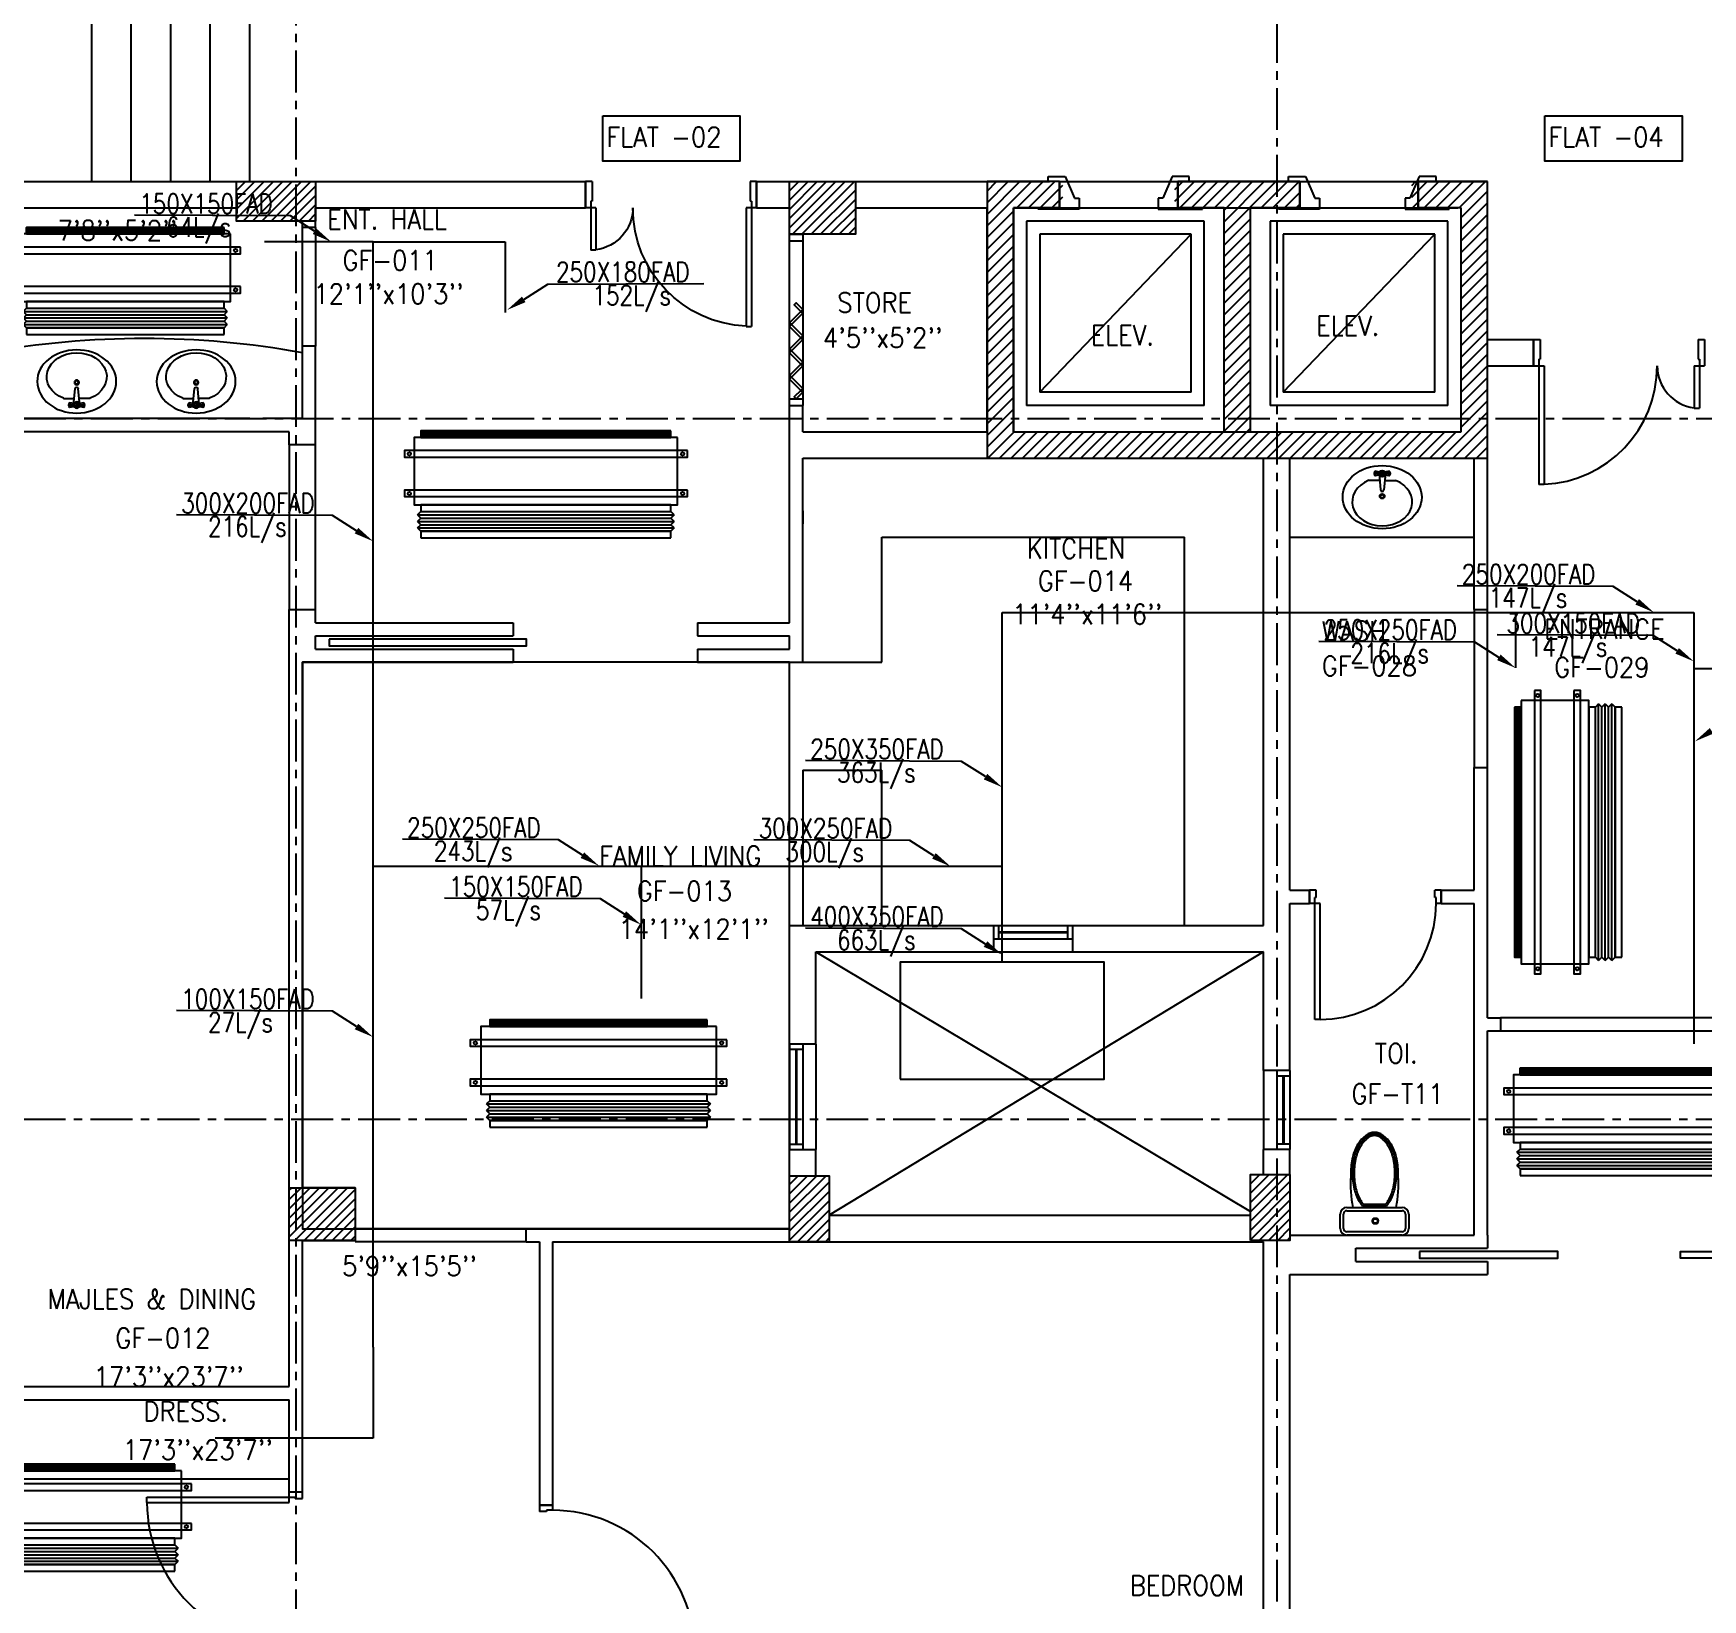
# Model space of a CAD drawing. Header units: millimetres. Extents: x -1288794 to 2153086, y -2701644 to -1428868.
# Drawn here: x 1257015 to 1269693, y -1504337 to -1492444 of the extents above; entities that cross this region are included whole.
import ezdxf

# ---------------------------------------------------------------- set-up
doc = ezdxf.new("R2010")
doc.units = ezdxf.units.MM
doc.header["$LTSCALE"] = 100
doc.linetypes.add('CENTER', pattern=[50.8, 31.75, -6.35, 6.35, -6.35])
doc.linetypes.add('DASHED2', pattern=[9.525, 6.35, -3.175])
for name, color, linetype in [('A-ANNO-TEXT', 8, 'Continuous'), ('A-DOOR', 4, 'Continuous'), ('A-FLOR-OVHD', 4, 'DASHED2'), ('A-FLOR-PFIX', 8, 'Continuous'), ('A-FLOR-SPCL', 8, 'Continuous'), ('A-GLAZ', 5, 'Continuous'), ('A-GRID', 253, 'CENTER'), ('A-WALL-FULL', 8, 'Continuous'), ('AC-FAD', 6, 'Continuous'), ('AC-FAD TEXT', 6, 'Continuous'), ('FCU-AC', 160, 'Continuous'), ('S-COL- HACT.', 9, 'Continuous'), ('S-COL.', 8, 'Continuous')]:
    doc.layers.add(name, color=color, linetype=linetype)
doc.styles.add('ROMANS', font='romans.shx', dxfattribs={"width": 0.8})
doc.styles.add('SIMPLEX', font='simplex.shx', dxfattribs={"width": 0.8})
pattern_1 = [(45, (2375513.17, -1109556.65), (-44.1941738, 44.1941738), [])]
pattern_2 = [(45, (1496053.173, -1509993.415), (-35.355339, 35.355339), [])]

# ---------------------------------------------------------------- blocks, each defined once
blk = doc.blocks.new('D-100-R1')
for p, q in [((-80, 980), (-80, 100)), ((-80, 980), (-40, 980)), ((-40, 980), (-40, 55)), ((-1000, 100), (-1000, 0)), ((-1000, 100), (-960, 100)), ((-960, 100), (-960, 55)), ((-960, 55), (-950, 55)), ((-950, 55), (-950, 0)), ((-80, 100), (0, 100)), ((-50, 55), (-50, 0)), ((-50, 55), (-40, 55)), ((-50, 0), (0, 0)), ((0, 100), (0, 0)), ((-1000, 0), (-950, 0))]:
    blk.add_line(p, q)
at = {"linetype": 'Continuous'}
blk.add_arc((-80, 100), 880, 90, 180, dxfattribs=at)
blk = doc.blocks.new('WC-1')
for p, q in [((-210, 0), (210, 0)), ((-260, -160), (-260, -50)), ((-235, -160), (-235, -50)), ((-210, -25), (210, -25)), ((235, -50), (235, -160)), ((260, -50), (260, -160)), ((210, -185), (-210, -185)), ((210, -210), (-210, -210)), ((91, -223), (-91, -223)), ((86, -235), (-86, -235))]:
    blk.add_line(p, q)
for radius in [22.1, 17.1]:
    blk.add_circle((-6, -107), radius)
for centre, radius, start, end in [((-210, -50), 50, 90, 180), ((-210, -50), 25, 90, 180), ((210, -50), 50, 360, 90), ((210, -50), 25, 360, 90), ((-210, -160), 50, 180, 270), ((-210, -160), 25, 180, 270), ((722, -383), 904, 168.9529, 184.0632), ((69, -365), 214, 138.4152, 149.8586), ((69, -365), 201, 139.9943, 149.8586), ((-69, -365), 201, 30.1414, 40.0057), ((-69, -365), 214, 30.1414, 41.5848), ((210, -160), 25, 270, 360), ((210, -160), 50, 270, 360), ((352, -470), 520, 166.4766, 180), ((352, -470), 507, 166.4766, 180), ((178, -428), 341, 149.8586, 166.4766), ((178, -428), 328, 149.8586, 166.4766), ((-178, -428), 328, 13.5234, 30.1414), ((-178, -428), 341, 13.5234, 30.1414), ((-352, -470), 507, 360, 13.5234), ((-352, -470), 520, 360, 13.5234), ((352, -470), 532, 177.5541, 180), ((352, -470), 532, 180, 193.5234), ((352, -470), 520, 180, 193.5234), ((352, -470), 507, 180, 193.5234), ((-352, -470), 507, 346.4766, 360), ((-352, -470), 520, 346.4766, 360), ((-352, -470), 532, 346.4766, 360), ((-352, -470), 532, 360, 2.4459), ((178, -512), 353, 193.5234, 210.1414), ((178, -512), 341, 193.5234, 210.1414), ((178, -512), 328, 193.5234, 210.1414), ((-178, -512), 328, 329.8586, 346.4766), ((-178, -512), 341, 329.8586, 346.4766), ((-178, -512), 353, 329.8586, 346.4766), ((69, -575), 226, 210.1414, 234.4972), ((69, -575), 214, 210.1414, 234.4972), ((69, -575), 201, 210.1414, 234.4972), ((0, -672), 108, 234.4972, 270), ((0, -672), 95.9, 234.4972, 270), ((0, -672), 83.4, 234.4972, 270), ((0, -672), 83.4, 270, 305.5028), ((0, -672), 95.9, 270, 305.5028), ((0, -672), 108, 270, 305.5028), ((-69, -575), 201, 305.5028, 329.8586), ((-69, -575), 214, 305.5028, 329.8586), ((-69, -575), 226, 305.5028, 329.8586)]:
    blk.add_arc(centre, radius, start, end)
at = {"linetype": 'Continuous', "ltscale": 50}
blk.add_arc((-722, -383), 904, 355.9368, 11.0471, dxfattribs=at)
blk = doc.blocks.new('D-130-R')
for p, q in [((1220, 200), (1220, 1100)), ((1220, 1100), (1260, 1100)), ((1260, 200), (1260, 1100)), ((80, 520), (40, 520)), ((40, 200), (40, 520)), ((80, 200), (80, 520)), ((0, 0), (0, 200)), ((80, 200), (0, 200)), ((40, 150), (40, 200)), ((50, 150), (40, 150)), ((50, 0), (50, 150)), ((1300, 200), (1220, 200)), ((1260, 150), (1250, 150)), ((1250, 0), (1250, 150)), ((1260, 150), (1260, 200)), ((1300, 0), (1300, 200)), ((50, 0), (0, 0)), ((1300, 0), (1250, 0))]:
    blk.add_line(p, q)
for centre, radius, start, end in [((1260, 200), 900, 92.5473, 180), ((40, 200), 320, 0, 82.8192)]:
    blk.add_arc(centre, radius, start, end)
blk = doc.blocks.new('D-120-R1')
for p, q in [((-80, 1180), (-40, 1180)), ((-80, 1180), (-80, 100)), ((-40, 1180), (-40, 55)), ((-1200, 100), (-1160, 100)), ((-1200, 100), (-1200, 0)), ((-1160, 100), (-1160, 55)), ((-1160, 55), (-1150, 55)), ((-1150, 55), (-1150, 0)), ((-80, 100), (0, 100)), ((-50, 55), (-40, 55)), ((-50, 55), (-50, 0)), ((-50, 0), (0, 0)), ((0, 100), (0, 0)), ((-1200, 0), (-1150, 0))]:
    blk.add_line(p, q)
at = {"linetype": 'Continuous'}
blk.add_arc((-80, 100), 1080, 90, 180, dxfattribs=at)
blk = doc.blocks.new('W-80')
for p, q in [((800, 100), (0, 100)), ((800, 0), (0, 0)), ((40, 0), (40, 100)), ((760, 100), (760, 0))]:
    blk.add_line(p, q)
at = {"linetype": 'Continuous'}
for p, q in [((760, 53), (40, 53)), ((760, 47), (40, 47))]:
    blk.add_line(p, q, dxfattribs=at)
blk = doc.blocks.new('W-60')
for p, q in [((600, 100), (0, 100)), ((600, 0), (0, 0)), ((40, 0), (40, 100)), ((560, 100), (560, 0))]:
    blk.add_line(p, q)
at = {"linetype": 'Continuous'}
for p, q in [((560, 53), (40, 53)), ((560, 47), (40, 47))]:
    blk.add_line(p, q, dxfattribs=at)
blk = doc.blocks.new('LAV-2')
for p, q in [((-21, 393), (-55, 399)), ((-24, 385), (-49, 381)), ((-24, 377), (-49, 381)), ((-25, 381), (-13, 258)), ((-19, 381), (17, 381)), ((-1, 363), (-1, 399)), ((23, 381), (11, 257)), ((53, 399), (20, 393)), ((47, 381), (23, 385)), ((47, 381), (23, 376)), ((-102, 330), (-23, 330)), ((-21, 369), (-55, 363)), ((53, 363), (20, 369)), ((21, 329), (101, 329))]:
    blk.add_line(p, q)
for centre, radius in [((-1, 381), 24), ((-1, 381), 18), ((-1, 209), 18), ((-1, 209), 13.2)]:
    blk.add_circle(centre, radius)
blk.add_arc((-1, 257), 12, 179.8053, 359.8053)
for centre, major_axis, ratio in [((-1, 202), (-300, 1), 0.8), ((53, 381), (0.1, 18), 0.333333)]:
    blk.add_ellipse(centre, major_axis=major_axis, ratio=ratio)
at = {"extrusion": (0, 0, -1)}
blk.add_ellipse((-55, 381), major_axis=(0.1, 18), ratio=0.333333, dxfattribs=at)
blk.add_ellipse((-1, 166), major_axis=(-228, 1), ratio=0.8, start_param=5.174, end_param=10.533963)
for points, knots in [([(-55, 365), (-55, 366), (-55, 366), (-55, 366), (-55, 366), (-56, 367), (-56, 368), (-57, 370), (-57, 371), (-58, 374), (-58, 375), (-58, 379), (-58, 381), (-58, 386), (-58, 388), (-57, 392), (-57, 393), (-56, 394), (-56, 395), (-55, 396), (-55, 396), (-55, 396), (-55, 397), (-55, 397)], [3.378318, 3.378318, 3.378318, 3.378318, 3.519844, 3.519844, 3.66137, 3.66137, 3.925951, 3.925951, 4.190531, 4.190531, 4.455112, 4.455112, 4.86737, 4.86737, 5.279628, 5.279628, 5.565785, 5.565785, 5.785568, 5.785568, 5.957, 5.957, 6.04646, 6.04646, 6.04646, 6.04646]), ([(-55, 397), (-55, 397), (-54, 396), (-54, 396), (-54, 396), (-53, 395), (-53, 394), (-52, 392), (-52, 391), (-52, 388), (-51, 387), (-51, 383), (-51, 381), (-51, 376), (-52, 374), (-52, 370), (-53, 369), (-53, 368), (-54, 367), (-54, 366), (-54, 366), (-55, 366), (-55, 365), (-55, 365)], [0.236726, 0.236726, 0.236726, 0.236726, 0.378252, 0.378252, 0.519778, 0.519778, 0.784358, 0.784358, 1.048939, 1.048939, 1.313519, 1.313519, 1.725777, 1.725777, 2.138035, 2.138035, 2.424192, 2.424192, 2.643976, 2.643976, 2.815407, 2.815407, 2.904867, 2.904867, 2.904867, 2.904867]), ([(53, 396), (53, 396), (53, 396), (53, 396), (53, 395), (52, 394), (52, 394), (51, 392), (51, 390), (50, 388), (50, 386), (50, 383), (50, 380), (50, 376), (50, 373), (51, 370), (51, 369), (52, 367), (52, 367), (53, 366), (53, 365), (53, 365), (53, 365), (53, 365)], [0.236726, 0.236726, 0.236726, 0.236726, 0.378252, 0.378252, 0.519778, 0.519778, 0.784358, 0.784358, 1.048939, 1.048939, 1.313519, 1.313519, 1.725777, 1.725777, 2.138035, 2.138035, 2.424192, 2.424192, 2.643976, 2.643976, 2.815407, 2.815407, 2.904867, 2.904867, 2.904867, 2.904867]), ([(53, 365), (53, 365), (53, 365), (54, 366), (54, 366), (55, 367), (55, 368), (56, 370), (56, 371), (56, 373), (57, 375), (57, 379), (57, 381), (57, 386), (56, 388), (56, 391), (55, 392), (55, 394), (54, 395), (54, 396), (54, 396), (54, 396), (53, 396), (53, 396)], [3.378318, 3.378318, 3.378318, 3.378318, 3.519844, 3.519844, 3.66137, 3.66137, 3.925951, 3.925951, 4.190531, 4.190531, 4.455112, 4.455112, 4.86737, 4.86737, 5.279628, 5.279628, 5.565785, 5.565785, 5.785568, 5.785568, 5.957, 5.957, 6.04646, 6.04646, 6.04646, 6.04646])]:
    blk.add_open_spline(points, degree=3, knots=knots)
blk = doc.blocks.new('fcu 3.5 tr')
at = {"layer": 'FCU-AC'}
h = blk.add_hatch(dxfattribs=at)
h.set_pattern_fill('NET', color=3)
h.paths.add_polyline_path([(100970, -1580238), (99070, -1580238), (99070, -1580288), (100970, -1580288)])
at = {"layer": 'FCU-AC', "color": 1}
for p, q in [((100970, -1579475), (99070, -1579475)), ((99070, -1579475), (99070, -1579525)), ((100970, -1579525), (100970, -1579475)), ((99070, -1579525), (100970, -1579525)), ((100970, -1579675), (99070, -1579675)), ((99070, -1579675), (99070, -1579725)), ((99070, -1579725), (100970, -1579725)), ((100970, -1579725), (100970, -1579675))]:
    blk.add_line(p, q, dxfattribs=at)
at = {"layer": 'FCU-AC'}
for p, q in [((99045, -1579550), (99070, -1579525)), ((100995, -1579550), (99045, -1579550)), ((99045, -1579550), (99070, -1579575)), ((99045, -1579600), (99070, -1579575)), ((100995, -1579600), (99045, -1579600)), ((99045, -1579600), (99070, -1579625)), ((100970, -1579525), (99070, -1579525)), ((100970, -1579575), (99070, -1579575)), ((100970, -1579575), (99070, -1579575)), ((100995, -1579550), (100970, -1579525)), ((100995, -1579550), (100970, -1579575)), ((100995, -1579600), (100970, -1579575)), ((100995, -1579600), (100970, -1579625)), ((99045, -1579650), (99070, -1579625)), ((100995, -1579650), (99045, -1579650)), ((99045, -1579650), (99070, -1579675)), ((100970, -1579625), (99070, -1579625)), ((100970, -1579625), (99070, -1579625)), ((100995, -1579650), (100970, -1579625)), ((100995, -1579650), (100970, -1579675))]:
    blk.add_line(p, q, dxfattribs=at)
blk.add_lwpolyline([(99020, -1580238), (101020, -1580238), (101020, -1579725), (99020, -1579725)], close=True, dxfattribs=at)
at = {"layer": 'FCU-AC', "color": 6}
for points in [[(98945, -1579838), (101095, -1579838), (101095, -1579788), (98945, -1579788)], [(98945, -1580138), (101095, -1580138), (101095, -1580088), (98945, -1580088)]]:
    blk.add_lwpolyline(points, close=True, dxfattribs=at)
at = {"layer": 'FCU-AC', "color": 3}
blk.add_lwpolyline([(99070, -1580288), (100970, -1580288), (100970, -1580238), (99070, -1580238)], close=True, dxfattribs=at)
at = {"layer": 'FCU-AC', "color": 6}
for centre in [(98982, -1579813), (101057, -1579813), (98982, -1580113), (101057, -1580113)]:
    blk.add_circle(centre, 12.5, dxfattribs=at)
blk = doc.blocks.new('fcu 2 tr')
h = blk.add_hatch()
h.set_pattern_fill('NET', color=3)
h.paths.add_polyline_path([(80954, -1588493), (79654, -1588493), (79654, -1588543), (80954, -1588543)])
at = {"layer": 'FCU-AC'}
for p, q in [((79654, -1587780), (79629, -1587805)), ((80979, -1587805), (79629, -1587805)), ((79654, -1587830), (79629, -1587805)), ((79654, -1587830), (79629, -1587855)), ((80954, -1587780), (79654, -1587780)), ((80954, -1587830), (79654, -1587830)), ((80954, -1587830), (79654, -1587830)), ((80954, -1587780), (80979, -1587805)), ((80954, -1587830), (80979, -1587805)), ((80954, -1587830), (80979, -1587855)), ((80979, -1587855), (79629, -1587855)), ((79654, -1587880), (79629, -1587855)), ((79654, -1587880), (79629, -1587905)), ((80979, -1587905), (79629, -1587905)), ((79654, -1587930), (79629, -1587905)), ((80954, -1587880), (79654, -1587880)), ((80954, -1587880), (79654, -1587880)), ((80954, -1587880), (80979, -1587855)), ((80954, -1587880), (80979, -1587905)), ((80954, -1587930), (80979, -1587905))]:
    blk.add_line(p, q, dxfattribs=at)
at = {"layer": 'FCU-AC', "color": 1}
for p, q in [((80954, -1587730), (79654, -1587730)), ((79654, -1587730), (79654, -1587780)), ((79654, -1587780), (80954, -1587780)), ((80954, -1587780), (80954, -1587730)), ((80954, -1587930), (79654, -1587930)), ((79654, -1587930), (79654, -1587980)), ((80954, -1587980), (80954, -1587930)), ((79654, -1587980), (80954, -1587980))]:
    blk.add_line(p, q, dxfattribs=at)
at = {"layer": 'FCU-AC', "color": 6}
for points in [[(79529, -1588093), (81079, -1588093), (81079, -1588043), (79529, -1588043)], [(79529, -1588393), (81079, -1588393), (81079, -1588343), (79529, -1588343)]]:
    blk.add_lwpolyline(points, close=True, dxfattribs=at)
at = {"layer": 'FCU-AC'}
blk.add_lwpolyline([(79604, -1588493), (81004, -1588493), (81004, -1587980), (79604, -1587980)], close=True, dxfattribs=at)
at = {"layer": 'FCU-AC', "color": 3}
blk.add_lwpolyline([(79654, -1588543), (80954, -1588543), (80954, -1588493), (79654, -1588493)], close=True, dxfattribs=at)
at = {"layer": 'FCU-AC', "color": 6}
for centre in [(79566, -1588068), (81041, -1588068), (79566, -1588368), (81041, -1588368)]:
    blk.add_circle(centre, 12.5, dxfattribs=at)
blk = doc.blocks.new('fcu 2.5 tr')
h = blk.add_hatch()
h.set_pattern_fill('NET', color=3)
h.paths.add_polyline_path([(83172, -1587743), (81672, -1587743), (81672, -1587793), (83172, -1587793)])
at = {"layer": 'FCU-AC'}
for p, q in [((81672, -1587030), (81647, -1587055)), ((83197, -1587055), (81647, -1587055)), ((81672, -1587080), (81647, -1587055)), ((81672, -1587080), (81647, -1587105)), ((83172, -1587030), (81672, -1587030)), ((83172, -1587080), (81672, -1587080)), ((83172, -1587080), (81672, -1587080)), ((83197, -1587055), (83172, -1587030)), ((83197, -1587055), (83172, -1587080)), ((83197, -1587105), (83172, -1587080)), ((83197, -1587105), (81647, -1587105)), ((81672, -1587130), (81647, -1587105)), ((81672, -1587130), (81647, -1587155)), ((83197, -1587155), (81647, -1587155)), ((81672, -1587180), (81647, -1587155)), ((83172, -1587130), (81672, -1587130)), ((83172, -1587130), (81672, -1587130)), ((83197, -1587105), (83172, -1587130)), ((83197, -1587155), (83172, -1587130)), ((83197, -1587155), (83172, -1587180))]:
    blk.add_line(p, q, dxfattribs=at)
at = {"layer": 'FCU-AC', "color": 1}
for p, q in [((83172, -1586980), (81672, -1586980)), ((81672, -1586980), (81672, -1587030)), ((81672, -1587030), (83172, -1587030)), ((83172, -1587030), (83172, -1586980)), ((83172, -1587180), (81672, -1587180)), ((81672, -1587180), (81672, -1587230)), ((83172, -1587230), (83172, -1587180)), ((81672, -1587230), (83172, -1587230))]:
    blk.add_line(p, q, dxfattribs=at)
at = {"layer": 'FCU-AC', "color": 6}
for points in [[(81547, -1587343), (83297, -1587343), (83297, -1587293), (81547, -1587293)], [(81547, -1587643), (83297, -1587643), (83297, -1587593), (81547, -1587593)]]:
    blk.add_lwpolyline(points, close=True, dxfattribs=at)
at = {"layer": 'FCU-AC'}
blk.add_lwpolyline([(81622, -1587743), (83222, -1587743), (83222, -1587230), (81622, -1587230)], close=True, dxfattribs=at)
at = {"layer": 'FCU-AC', "color": 3}
blk.add_lwpolyline([(81672, -1587793), (83172, -1587793), (83172, -1587743), (81672, -1587743)], close=True, dxfattribs=at)
at = {"layer": 'FCU-AC', "color": 6}
for centre in [(81584, -1587318), (83259, -1587318), (81584, -1587618), (83259, -1587618)]:
    blk.add_circle(centre, 12.5, dxfattribs=at)
blk = doc.blocks.new('fcu 3 tr')
h = blk.add_hatch()
h.set_pattern_fill('NET', color=3)
h.paths.add_polyline_path([(86304, -1585367), (84654, -1585367), (84654, -1585417), (86304, -1585417)])
at = {"layer": 'FCU-AC'}
for p, q in [((84654, -1584654), (84629, -1584679)), ((86329, -1584679), (84629, -1584679)), ((84654, -1584704), (84629, -1584679)), ((86304, -1584654), (84654, -1584654)), ((86304, -1584654), (86329, -1584679)), ((86304, -1584704), (86329, -1584679)), ((84654, -1584704), (84629, -1584729)), ((86329, -1584729), (84629, -1584729)), ((84654, -1584754), (84629, -1584729)), ((84654, -1584754), (84629, -1584779)), ((86329, -1584779), (84629, -1584779)), ((84654, -1584804), (84629, -1584779)), ((86304, -1584704), (84654, -1584704)), ((86304, -1584704), (84654, -1584704)), ((86304, -1584754), (84654, -1584754)), ((86304, -1584754), (84654, -1584754)), ((86304, -1584704), (86329, -1584729)), ((86304, -1584754), (86329, -1584729)), ((86304, -1584754), (86329, -1584779)), ((86304, -1584804), (86329, -1584779))]:
    blk.add_line(p, q, dxfattribs=at)
at = {"layer": 'FCU-AC', "color": 1}
for p, q in [((86304, -1584604), (84654, -1584604)), ((84654, -1584604), (84654, -1584654)), ((84654, -1584654), (86304, -1584654)), ((86304, -1584654), (86304, -1584604)), ((86304, -1584804), (84654, -1584804)), ((84654, -1584804), (84654, -1584854)), ((86304, -1584854), (86304, -1584804)), ((84654, -1584854), (86304, -1584854))]:
    blk.add_line(p, q, dxfattribs=at)
at = {"layer": 'FCU-AC', "color": 6}
for points in [[(84504, -1584967), (86454, -1584967), (86454, -1584917), (84504, -1584917)], [(84504, -1585267), (86454, -1585267), (86454, -1585217), (84504, -1585217)]]:
    blk.add_lwpolyline(points, close=True, dxfattribs=at)
at = {"layer": 'FCU-AC'}
blk.add_lwpolyline([(84584, -1585367), (86374, -1585367), (86374, -1584854), (84584, -1584854)], close=True, dxfattribs=at)
at = {"layer": 'FCU-AC', "color": 3}
blk.add_lwpolyline([(84654, -1585417), (86304, -1585417), (86304, -1585367), (84654, -1585367)], close=True, dxfattribs=at)
at = {"layer": 'FCU-AC', "color": 6}
for centre in [(84544, -1584942), (86414, -1584942), (84544, -1585242), (86414, -1585242)]:
    blk.add_circle(centre, 12.5, dxfattribs=at)

msp = doc.modelspace()

# ---------------------------------------------------------------- hatches: boundary and pattern name
at = {"layer": 'S-COL- HACT.', "linetype": 'Continuous', "ltscale": 3}
h = msp.add_hatch(dxfattribs=at)
h.set_pattern_fill('ANSI31', color=256, scale=400, style=0)
h.set_pattern_definition(pattern_2)
h.paths.add_polyline_path([(1259158, -1493568.6), (1258558, -1493568.6), (1258558, -1493868.6), (1259158, -1493868.6)])
h = msp.add_hatch(dxfattribs=at)
h.set_pattern_fill('ANSI31', color=256, scale=400, style=0)
h.set_pattern_definition([(45, (2375513.17, -1109556.65), (-35.355339, 35.355339), [])])
h.paths.add_polyline_path([(1262758, -1493568.6), (1263258, -1493568.6), (1263258, -1493968.6), (1262758, -1493968.6)])
h = msp.add_hatch(dxfattribs=at)
h.set_pattern_fill('ANSI31', color=256, scale=500, style=0)
h.set_pattern_definition(pattern_1)
h.paths.add_polyline_path([(1266258, -1493768.6), (1266633, -1493768.6), (1266633, -1493568.6), (1265683, -1493568.6), (1265683, -1493768.6), (1266058, -1493768.6), (1266058, -1495468.6), (1264458, -1495468.6), (1264458, -1493768.6), (1264833, -1493768.6), (1264833, -1493568.6), (1264258, -1493568.6), (1264258, -1495668.6), (1268058, -1495668.6), (1268058, -1493568.6), (1267483, -1493568.6), (1267483, -1493768.6), (1267858, -1493768.6), (1267858, -1495468.6), (1266258, -1495468.6)])
h = msp.add_hatch(dxfattribs=at)
h.set_pattern_fill('ANSI31', color=256, scale=500, style=0)
h.set_pattern_definition(pattern_1)
h.paths.add_polyline_path([(1266258, -1493768.6), (1266633, -1493768.6), (1266633, -1493568.6), (1265683, -1493568.6), (1265683, -1493768.6), (1266058, -1493768.6), (1266058, -1495468.6), (1264458, -1495468.6), (1264458, -1493768.6), (1264833, -1493768.6), (1264833, -1493568.6), (1264258, -1493568.6), (1264258, -1495668.6), (1268058, -1495668.6), (1268058, -1493568.6), (1267483, -1493568.6), (1267483, -1493768.6), (1267858, -1493768.6), (1267858, -1495468.6), (1266258, -1495468.6)])
h = msp.add_hatch(dxfattribs=at)
h.set_pattern_fill('ANSI31', color=256, scale=400, style=0)
h.set_pattern_definition([(45, (2375563.17, -1109556.65), (-35.355339, 35.355339), [])])
h.paths.add_polyline_path([(1262758, -1501618.6), (1262758, -1501118.6), (1263058, -1501118.6), (1263058, -1501618.6)])
h = msp.add_hatch(dxfattribs=at)
h.set_pattern_fill('ANSI31', color=256, scale=400, style=0)
h.set_pattern_definition([(45, (2375463.17, -1109546.65), (-35.355339, 35.355339), [])])
h.paths.add_polyline_path([(1266258, -1501608.6), (1266258, -1501108.6), (1266558, -1501108.6), (1266558, -1501608.6)])
h = msp.add_hatch(dxfattribs=at)
h.set_pattern_fill('ANSI31', color=256, scale=400, style=0)
h.set_pattern_definition(pattern_2)
h.paths.add_polyline_path([(1259458, -1501208.6), (1258958, -1501208.6), (1258958, -1501608.6), (1259458, -1501608.6)])

# ---------------------------------------------------------------- linework, layer by layer
at = {"layer": 'A-ANNO-TEXT', "color": 5}
for points in [[(1261339, -1493070.7), (1262381.3, -1493070.7), (1262381.3, -1493413.2), (1261339, -1493413.2)], [(1268493.9, -1493070.7), (1269536.2, -1493070.7), (1269536.2, -1493413.2), (1268493.9, -1493413.2)]]:
    msp.add_lwpolyline(points, close=True, dxfattribs=at)
at = {"layer": 'A-DOOR', "ltscale": 3}
for p, q in [((1262758, -1495268.6), (1262758, -1493968.6)), ((1262758, -1494018.6), (1262858, -1494018.6)), ((1262858, -1493968.6), (1262858, -1495268.6)), ((1262758, -1495218.6), (1262858, -1495218.6))]:
    msp.add_line(p, q, dxfattribs=at)
for points in [[(1262843.8, -1494554.5), (1262793.8, -1494504.5), (1262808, -1494490.4), (1262858, -1494540.4), (1262843.8, -1494554.5)], [(1262843.8, -1494554.5), (1262758, -1494640.4), (1262772.1, -1494654.5), (1262858, -1494568.6), (1262843.8, -1494554.5)], [(1262843.8, -1494754.5), (1262758, -1494668.6), (1262772.1, -1494654.5), (1262858, -1494740.4), (1262843.8, -1494754.5)], [(1262843.8, -1494754.5), (1262758, -1494840.4), (1262772.1, -1494854.5), (1262858, -1494768.6), (1262843.8, -1494754.5)], [(1262843.8, -1494954.5), (1262758, -1494868.6), (1262772.1, -1494854.5), (1262858, -1494940.4), (1262843.8, -1494954.5)], [(1262843.8, -1494954.5), (1262758, -1495040.4), (1262772.1, -1495054.5), (1262858, -1494968.6), (1262843.8, -1494954.5)], [(1262843.8, -1495154.5), (1262758, -1495068.6), (1262772.1, -1495054.5), (1262858, -1495140.4), (1262843.8, -1495154.5)], [(1262843.8, -1495154.5), (1262793.8, -1495204.5), (1262808, -1495218.6), (1262858, -1495168.6), (1262843.8, -1495154.5)], [(1259260.9, -1497043.6), (1259260.9, -1497093.6), (1260760.9, -1497093.6), (1260760.9, -1497043.6), (1259260.9, -1497043.6)], [(1267542, -1501693.6), (1267542, -1501743.6), (1268592, -1501743.6), (1268592, -1501693.6), (1267542, -1501693.6)], [(1270574, -1501693.6), (1270574, -1501743.6), (1269524, -1501743.6), (1269524, -1501693.6), (1270574, -1501693.6)]]:
    msp.add_lwpolyline(points, dxfattribs=at)
at = {"layer": 'A-FLOR-OVHD', "linetype": 'Continuous', "ltscale": 3}
for p, q in [((1259058, -1494818.6), (1259058, -1493918.6)), ((1259158, -1493918.6), (1259158, -1494818.6)), ((1258958, -1495568.6), (1258958, -1496818.6)), ((1259158, -1496818.6), (1259158, -1495568.6)), ((1267958, -1496818.6), (1267958, -1498018.6)), ((1268058, -1498018.6), (1268058, -1496818.6)), ((1269958, -1499918.6), (1268158, -1499918.6)), ((1268158, -1500018.6), (1269958, -1500018.6)), ((1259458, -1501518.6), (1260758, -1501518.6)), ((1260758, -1501618.6), (1259458, -1501618.6))]:
    msp.add_line(p, q, dxfattribs=at)
at = {"layer": 'A-FLOR-PFIX', "ltscale": 3}
for p, q in [((1264808, -1493568.6), (1265708, -1493568.6)), ((1266633, -1493568.6), (1267533, -1493568.6))]:
    msp.add_line(p, q, dxfattribs=at)
at = {"layer": 'A-FLOR-SPCL', "ltscale": 3}
for p, q in [((1257458, -1493568.6), (1257458, -1491568.6)), ((1257758, -1493568.6), (1257758, -1491568.6)), ((1258058, -1493568.6), (1258058, -1491568.6)), ((1258358, -1493568.6), (1258358, -1491568.6)), ((1258658, -1493568.6), (1258658, -1491568.6)), ((1263458, -1497218.6), (1263458, -1496268.6)), ((1263458, -1496268.6), (1265758, -1496268.6)), ((1265758, -1499218.6), (1265758, -1496268.6)), ((1266558, -1496268.6), (1267958, -1496268.6)), ((1262858, -1497218.6), (1263458, -1497218.6)), ((1262858, -1498038.6), (1262858, -1499218.6)), ((1262858, -1498038.6), (1263458, -1498038.6)), ((1263458, -1499218.6), (1263458, -1498038.6)), ((1262958, -1499418.6), (1266258, -1501389.2)), ((1266358, -1499418.6), (1263058, -1501418.6)), ((1256458, -1503418.6), (1258958, -1503418.6))]:
    msp.add_line(p, q, dxfattribs=at)
at = {"layer": 'A-FLOR-SPCL', "ltscale": 50}
for p, q in [((1264721.9, -1493530.3), (1264851.4, -1493530.3)), ((1264721.9, -1493568.6), (1264721.9, -1493530.3)), ((1264851.4, -1493530.3), (1264922.6, -1493694.3)), ((1265664.6, -1493530.3), (1265593.4, -1493694.3)), ((1265794, -1493530.3), (1265664.6, -1493530.3)), ((1265794, -1493568.6), (1265794, -1493530.3)), ((1266546.9, -1493530.3), (1266676.4, -1493530.3)), ((1266546.9, -1493568.6), (1266546.9, -1493530.3)), ((1266676.4, -1493530.3), (1266747.6, -1493694.3)), ((1267539.6, -1493530.3), (1267468.4, -1493694.3)), ((1267669, -1493530.3), (1267539.6, -1493530.3)), ((1267669, -1493568.6), (1267669, -1493530.3)), ((1264646.9, -1493778.6), (1264646.9, -1493768.6)), ((1264958, -1493778.6), (1264646.9, -1493778.6)), ((1264922.6, -1493694.3), (1264958, -1493694.3)), ((1264958, -1493694.3), (1264958, -1493778.6)), ((1265558, -1493694.3), (1265558, -1493778.6)), ((1265593.4, -1493694.3), (1265558, -1493694.3)), ((1265558, -1493778.6), (1265894, -1493778.6)), ((1265894, -1493778.6), (1265894, -1493768.6)), ((1266471.9, -1493778.6), (1266471.9, -1493768.6)), ((1266783, -1493778.6), (1266471.9, -1493778.6)), ((1266747.6, -1493694.3), (1266783, -1493694.3)), ((1266783, -1493694.3), (1266783, -1493778.6)), ((1267433, -1493694.3), (1267433, -1493778.6)), ((1267468.4, -1493694.3), (1267433, -1493694.3)), ((1267433, -1493778.6), (1267769, -1493778.6)), ((1267769, -1493778.6), (1267769, -1493768.6))]:
    msp.add_line(p, q, dxfattribs=at)
at = {"layer": 'A-FLOR-SPCL'}
for p, q in [((1264808, -1493768.6), (1265708, -1493768.6)), ((1265708, -1493768.6), (1265858, -1493768.6)), ((1266633, -1493768.6), (1267533, -1493768.6)), ((1267533, -1493768.6), (1267733, -1493768.6)), ((1264558, -1493868.6), (1264558, -1495268.6)), ((1265908, -1493868.6), (1264558, -1493868.6)), ((1265908, -1495268.6), (1265908, -1493868.6)), ((1266408, -1493868.6), (1266408, -1495268.6)), ((1267758, -1493868.6), (1266408, -1493868.6)), ((1267758, -1495268.6), (1267758, -1493868.6)), ((1264658, -1493968.6), (1264658, -1495168.6)), ((1265808, -1493968.6), (1264658, -1493968.6)), ((1264658, -1495168.6), (1265808, -1493968.6)), ((1265808, -1495168.6), (1265808, -1493968.6)), ((1266508, -1493968.6), (1266508, -1495168.6)), ((1267658, -1493968.6), (1266508, -1493968.6)), ((1266508, -1495168.6), (1267658, -1493968.6)), ((1267658, -1495168.6), (1267658, -1493968.6)), ((1265808, -1495168.6), (1264658, -1495168.6)), ((1267658, -1495168.6), (1266508, -1495168.6)), ((1265908, -1495268.6), (1264558, -1495268.6)), ((1267758, -1495268.6), (1266408, -1495268.6))]:
    msp.add_line(p, q, dxfattribs=at)
at = {"layer": 'A-FLOR-SPCL', "ltscale": 3}
msp.add_lwpolyline([(1262758, -1497218.6), (1259058, -1497218.6), (1259058, -1501521.3), (1262758, -1501521.3)], close=True, dxfattribs=at)
msp.add_arc((1257858, -1501493), 6732.1, 79.7322, 100.2678, dxfattribs=at)
at = {"layer": 'A-GLAZ', "ltscale": 3}
for p, q in [((1264308, -1499418.6), (1264908, -1499418.6)), ((1262958, -1500118.6), (1262958, -1500918.6)), ((1266358, -1500318.6), (1266358, -1500918.6))]:
    msp.add_line(p, q, dxfattribs=at)
at = {"layer": 'A-GRID', "ltscale": 0.1}
for p, q in [((1259008, -1465142.6), (1259008, -1513277)), ((1266458, -1466442.6), (1266458, -1514577)), ((1241704.6, -1495368.6), (1285244.2, -1495368.6)), ((1241702.2, -1500687.6), (1285241.8, -1500687.6))]:
    msp.add_line(p, q, dxfattribs=at)
at = {"layer": 'A-WALL-FULL', "ltscale": 3}
for p, q in [((1254958, -1493568.6), (1258558, -1493568.6)), ((1259158, -1493568.6), (1261208, -1493568.6)), ((1261208, -1493768.6), (1261208, -1493568.6)), ((1262508, -1493568.6), (1264733, -1493568.6)), ((1262508, -1493768.6), (1262508, -1493568.6)), ((1262608, -1493568.6), (1262958, -1493568.6)), ((1264808, -1493568.6), (1264808, -1493568.6)), ((1264808, -1493768.6), (1264808, -1493568.6)), ((1265708, -1493568.6), (1266633, -1493568.6)), ((1265708, -1493768.6), (1265708, -1493568.6)), ((1265758, -1493568.6), (1266633, -1493568.6)), ((1266633, -1493768.6), (1266633, -1493568.6)), ((1267533, -1493768.6), (1267533, -1493568.6)), ((1267533, -1493568.6), (1268058, -1493568.6)), ((1268058, -1494768.6), (1268058, -1493568.6)), ((1256658, -1493768.6), (1258558, -1493768.6)), ((1259158, -1493768.6), (1261208, -1493768.6)), ((1259158, -1493918.6), (1259158, -1493768.6)), ((1262508, -1493768.6), (1262758, -1493768.6)), ((1262608, -1493768.6), (1262758, -1493768.6)), ((1262758, -1493968.6), (1262758, -1493768.6)), ((1262758, -1493968.6), (1262758, -1493768.6)), ((1263258, -1493768.6), (1264258, -1493768.6)), ((1264258, -1495468.6), (1264258, -1493768.6)), ((1264458, -1495468.6), (1264458, -1493768.6)), ((1264458, -1493768.6), (1264808, -1493768.6)), ((1265708, -1493768.6), (1266158, -1493768.6)), ((1266158, -1493768.6), (1266633, -1493768.6)), ((1267533, -1493768.6), (1267833, -1493768.6)), ((1267858, -1495468.6), (1267858, -1493768.6)), ((1267858, -1495468.6), (1267858, -1493768.6)), ((1259158, -1493918.6), (1259058, -1493918.6)), ((1262758, -1493968.6), (1262858, -1493968.6)), ((1268058, -1494768.6), (1268408, -1494768.6)), ((1268408, -1494968.6), (1268408, -1494768.6)), ((1259158, -1494818.6), (1259058, -1494818.6)), ((1259058, -1495368.6), (1259058, -1494818.6)), ((1259158, -1495568.6), (1259158, -1494818.6)), ((1268058, -1494968.6), (1268408, -1494968.6)), ((1268058, -1496818.6), (1268058, -1494968.6)), ((1262758, -1495268.6), (1262858, -1495268.6)), ((1262758, -1496918.6), (1262758, -1495268.6)), ((1262858, -1495468.6), (1262858, -1495268.6)), ((1258658, -1495368.6), (1256658, -1495368.6)), ((1259058, -1495368.6), (1258758, -1495368.6)), ((1258958, -1495468.6), (1253658, -1495468.6)), ((1258958, -1495568.6), (1258958, -1495468.6)), ((1262858, -1495468.6), (1264258, -1495468.6)), ((1264458, -1495468.6), (1267858, -1495468.6)), ((1259158, -1495568.6), (1258958, -1495568.6)), ((1262858, -1495668.6), (1266358, -1495668.6)), ((1262858, -1497218.6), (1262858, -1495668.6)), ((1266358, -1499218.6), (1266358, -1495668.6)), ((1266558, -1495668.6), (1267958, -1495668.6)), ((1266558, -1498950.6), (1266558, -1495668.6)), ((1267958, -1496818.6), (1267958, -1495668.6)), ((1262858, -1496068.6), (1262858, -1496168.6)), ((1266358, -1499218.6), (1266358, -1496068.6)), ((1258958, -1502718.6), (1258958, -1496818.6)), ((1258958, -1496818.6), (1259158, -1496818.6)), ((1259158, -1496918.6), (1259158, -1496818.6)), ((1267958, -1496818.6), (1268058, -1496818.6)), ((1259158, -1496918.6), (1260658, -1496918.6)), ((1260658, -1496918.6), (1260658, -1497018.6)), ((1262058, -1496918.6), (1262058, -1497018.6)), ((1262058, -1496918.6), (1262758, -1496918.6)), ((1259158, -1497018.6), (1260658, -1497018.6)), ((1259158, -1497118.6), (1259158, -1497018.6)), ((1262058, -1497018.6), (1262758, -1497018.6)), ((1262758, -1497118.6), (1262758, -1497018.6)), ((1259158, -1497118.6), (1260658, -1497118.6)), ((1260658, -1497118.6), (1260658, -1497218.6)), ((1262058, -1497118.6), (1262058, -1497218.6)), ((1262058, -1497118.6), (1262758, -1497118.6)), ((1259058, -1501208.6), (1259058, -1497218.6)), ((1259058, -1497218.6), (1260658, -1497218.6)), ((1262058, -1497218.6), (1262858, -1497218.6)), ((1267958, -1498018.6), (1268058, -1498018.6)), ((1267958, -1498950.6), (1267958, -1498018.6)), ((1267958, -1498018.6), (1268058, -1498018.6)), ((1268058, -1499918.6), (1268058, -1498018.6)), ((1266558, -1498950.6), (1266708, -1498950.6)), ((1266708, -1498950.6), (1266708, -1499050.6)), ((1267708, -1498950.6), (1267958, -1498950.6)), ((1267708, -1498950.6), (1267708, -1499050.6)), ((1266558, -1499050.6), (1266708, -1499050.6)), ((1266558, -1500318.6), (1266558, -1499050.6)), ((1267708, -1499050.6), (1267958, -1499050.6)), ((1267958, -1501568.6), (1267958, -1499050.6)), ((1262758, -1499218.6), (1264308, -1499218.6)), ((1262758, -1500118.6), (1262758, -1499218.6)), ((1264308, -1499218.6), (1264308, -1499418.6)), ((1264908, -1499218.6), (1264908, -1499418.6)), ((1264908, -1499218.6), (1266358, -1499218.6)), ((1262958, -1499418.6), (1264308, -1499418.6)), ((1262958, -1500118.6), (1262958, -1499418.6)), ((1264908, -1499418.6), (1266358, -1499418.6)), ((1266358, -1500318.6), (1266358, -1499418.6)), ((1268058, -1499918.6), (1268158, -1499918.6)), ((1268158, -1499918.6), (1268158, -1500018.6)), ((1262958, -1500118.6), (1262758, -1500118.6)), ((1268058, -1501568.6), (1268058, -1500018.6)), ((1268058, -1500018.6), (1268158, -1500018.6)), ((1266558, -1500318.6), (1266358, -1500318.6)), ((1262758, -1501118.6), (1262758, -1500918.6)), ((1262758, -1500918.6), (1262958, -1500918.6)), ((1262958, -1501118.6), (1262958, -1500918.6)), ((1266358, -1501108.6), (1266358, -1500918.6)), ((1266558, -1500918.6), (1266358, -1500918.6)), ((1266558, -1501118.6), (1266558, -1500918.6)), ((1263058, -1501418.6), (1266258, -1501418.6)), ((1259058, -1503518.6), (1259058, -1501608.6)), ((1260758, -1501618.6), (1260708, -1501618.6)), ((1260758, -1501518.6), (1262758, -1501518.6)), ((1260758, -1501618.6), (1260758, -1501518.6)), ((1260858, -1501618.6), (1260858, -1503618.6)), ((1260958, -1501618.6), (1266358, -1501618.6)), ((1260958, -1501618.6), (1260958, -1503618.6)), ((1266358, -1504718.6), (1266358, -1501618.6)), ((1266558, -1501568.6), (1267958, -1501568.6)), ((1268058, -1501568.6), (1268058, -1501668.6)), ((1267058, -1501668.6), (1268058, -1501668.6)), ((1267058, -1501768.6), (1267058, -1501668.6)), ((1267058, -1501768.6), (1268058, -1501768.6)), ((1268058, -1501768.6), (1268058, -1501868.6)), ((1266558, -1501868.6), (1268058, -1501868.6)), ((1266558, -1508768.6), (1266558, -1501868.6)), ((1253658, -1502718.6), (1258958, -1502718.6)), ((1256458, -1502818.6), (1258958, -1502818.6)), ((1258958, -1503518.6), (1258958, -1502818.6)), ((1258958, -1503518.6), (1259058, -1503518.6)), ((1260858, -1503618.6), (1260958, -1503618.6))]:
    msp.add_line(p, q, dxfattribs=at)
at = {"layer": 'A-WALL-FULL'}
msp.add_line((1267858, -1493768.6), (1267533, -1493768.6), dxfattribs=at)
msp.add_line((1267858, -1493768.6), (1267533, -1493768.6), dxfattribs=at)
at = {"layer": 'A-WALL-FULL', "linetype": 'Continuous', "ltscale": 3}
for p, q in [((1259058, -1493918.6), (1259058, -1493868.6)), ((1262758, -1501518.6), (1262758, -1501118.6)), ((1262758, -1501118.6), (1262758, -1501118.6)), ((1262958, -1501118.6), (1263058, -1501118.6)), ((1263058, -1501118.6), (1263058, -1501418.6)), ((1266258, -1501418.6), (1266258, -1501108.6)), ((1266258, -1501108.6), (1266358, -1501108.6)), ((1266558, -1501118.6), (1266558, -1501118.6)), ((1266558, -1501118.6), (1266558, -1501568.6)), ((1259458, -1501208.6), (1259058, -1501208.6)), ((1259058, -1501608.6), (1259458, -1501608.6)), ((1260758, -1501618.6), (1260858, -1501618.6))]:
    msp.add_line(p, q, dxfattribs=at)
at = {"layer": 'AC-FAD'}
for p, q in [((1259595.7, -1494026.3), (1258771.7, -1494026.3)), ((1259595.7, -1502418.6), (1259595.7, -1494026.3)), ((1259595.7, -1494026.3), (1260598, -1494026.3)), ((1260598, -1494026.3), (1260598, -1494564.1)), ((1264373, -1499495.3), (1264373, -1496840.3)), ((1264373, -1496840.3), (1269625.8, -1496840.3)), ((1268271.8, -1496840.3), (1268271.8, -1497262.1)), ((1269625.8, -1496840.3), (1269625.8, -1500116.5)), ((1269625.8, -1497265.5), (1273658, -1497265.5)), ((1264373, -1498769.7), (1259595.7, -1498769.7)), ((1261630.2, -1498769.7), (1261630.2, -1499771.9)), ((1259595.7, -1502418.6), (1259595.7, -1503110.4)), ((1259595.7, -1503110.4), (1258395.9, -1503110.4))]:
    msp.add_line(p, q, dxfattribs=at)
msp.add_lwpolyline([(1263598.5, -1500385.2), (1265147.4, -1500385.2), (1265147.4, -1499495.3), (1263598.5, -1499495.3)], close=True, dxfattribs=at)
at = {"layer": 'AC-FAD TEXT'}
for points in [[(1259150.3, -1493945.8), (1258968.2, -1493830), (1257783.2, -1493824.7)], [(1260739.1, -1494463.6), (1260921.2, -1494347.8), (1262106.3, -1494342.5)], [(1259469.1, -1496219.8), (1259287, -1496104), (1258102, -1496098.7)], [(1269195.7, -1496759.8), (1269013.6, -1496643.9), (1267828.5, -1496638.6)], [(1268145.3, -1497181.6), (1267963.2, -1497065.7), (1266778.2, -1497060.4)], [(1269499.2, -1497132.1), (1269317.1, -1497016.3), (1268132.1, -1497011)], [(1264246.4, -1498087.3), (1264064.3, -1497971.5), (1262879.3, -1497966.1)], [(1261184.7, -1498684.2), (1261002.6, -1498568.4), (1259817.6, -1498563)], [(1263854.6, -1498689.2), (1263672.5, -1498573.4), (1262487.5, -1498568.1)], [(1261503.6, -1499131.1), (1261321.5, -1499015.3), (1260136.5, -1499010)], [(1264246.4, -1499359), (1264064.3, -1499243.1), (1262879.3, -1499237.8)], [(1259469.1, -1499984.9), (1259287, -1499869.1), (1258102, -1499863.8)]]:
    msp.add_lwpolyline(points, dxfattribs=at)
for points in [[(1259163.7, -1493924.7), (1259276.9, -1494026.3), (1259136.9, -1493966.9)], [(1260725.7, -1494442.5), (1260612.6, -1494544.1), (1260752.6, -1494484.7)], [(1259482.5, -1496198.7), (1259595.7, -1496300.3), (1259455.7, -1496240.9)], [(1269209.1, -1496738.7), (1269322.2, -1496840.3), (1269182.2, -1496780.8)], [(1268158.7, -1497160.5), (1268271.8, -1497262.1), (1268131.9, -1497202.7)], [(1269512.6, -1497111), (1269625.8, -1497212.6), (1269485.8, -1497153.2)], [(1269747, -1497718.6), (1269633.8, -1497820.2), (1269773.8, -1497760.7)], [(1264259.8, -1498066.2), (1264373, -1498167.8), (1264233, -1498108.4)], [(1261198.1, -1498663.1), (1261311.3, -1498764.7), (1261171.3, -1498705.3)], [(1263868, -1498668.1), (1263981.2, -1498769.7), (1263841.2, -1498710.3)], [(1261517, -1499110), (1261630.2, -1499211.6), (1261490.2, -1499152.2)], [(1264259.8, -1499337.9), (1264373, -1499439.5), (1264233, -1499380)], [(1259482.5, -1499963.8), (1259595.7, -1500065.4), (1259455.7, -1500006)]]:
    msp.add_solid(points, dxfattribs=at)
at = {"layer": 'S-COL.', "linetype": 'Continuous', "ltscale": 3}
for p, q in [((1264808, -1493568.6), (1264258, -1493568.6)), ((1264258, -1493568.6), (1264258, -1495668.6)), ((1264808, -1493568.6), (1264808, -1493768.6)), ((1266633, -1493568.6), (1265708, -1493568.6)), ((1265708, -1493568.6), (1265708, -1493768.6)), ((1266633, -1493568.6), (1266633, -1493768.6)), ((1268058, -1493568.6), (1267533, -1493568.6)), ((1267533, -1493568.6), (1267533, -1493768.6)), ((1268058, -1495668.6), (1268058, -1493568.6)), ((1264808, -1493768.6), (1264458, -1493768.6)), ((1264458, -1493768.6), (1264458, -1495468.6)), ((1266058, -1493768.6), (1265708, -1493768.6)), ((1266058, -1495468.6), (1266058, -1493768.6)), ((1266633, -1493768.6), (1266258, -1493768.6)), ((1266258, -1495468.6), (1266258, -1493768.6)), ((1267858, -1493768.6), (1267533, -1493768.6)), ((1267858, -1495468.6), (1267858, -1493768.6)), ((1264458, -1495468.6), (1266058, -1495468.6)), ((1266258, -1495468.6), (1267858, -1495468.6)), ((1264258, -1495668.6), (1268058, -1495668.6))]:
    msp.add_line(p, q, dxfattribs=at)
for points in [[(1258558, -1493568.6), (1259158, -1493568.6), (1259158, -1493868.6), (1258558, -1493868.6)], [(1262758, -1493568.6), (1263258, -1493568.6), (1263258, -1493968.6), (1262758, -1493968.6)], [(1262758, -1501618.6), (1262758, -1501118.6), (1263058, -1501118.6), (1263058, -1501618.6)], [(1262758, -1501618.6), (1262758, -1501118.6), (1263058, -1501118.6), (1263058, -1501618.6)], [(1266258, -1501608.6), (1266258, -1501108.6), (1266558, -1501108.6), (1266558, -1501608.6)], [(1266258, -1501608.6), (1266258, -1501108.6), (1266558, -1501108.6), (1266558, -1501608.6)], [(1259458, -1501608.6), (1258958, -1501608.6), (1258958, -1501208.6), (1259458, -1501208.6)]]:
    msp.add_lwpolyline(points, close=True, dxfattribs=at)

# ---------------------------------------------------------------- block references
at = {"layer": 'A-DOOR', "ltscale": 3, "xscale": -1, "rotation": 180}
msp.add_blockref('D-130-R', (1261208, -1493568.6), dxfattribs=at)
at = {"layer": 'A-DOOR', "ltscale": 3}
for name, p, rotation in [('D-130-R', (1269708, -1494768.6), 180), ('D-100-R1', (1266708, -1498950.6), 180), ('D-120-R1', (1259058, -1503518.6), 90), ('D-120-R1', (1260858, -1504818.6), 270)]:
    msp.add_blockref(name, p, dxfattribs=dict(at, rotation=rotation))
at = {"layer": 'A-FLOR-PFIX', "ltscale": 3, "xscale": -1, "rotation": 180}
for p in [(1257345.3, -1494884.9), (1258252.2, -1494884.9)]:
    msp.add_blockref('LAV-2', p, dxfattribs=at)
at = {"layer": 'A-FLOR-PFIX', "ltscale": 3}
msp.add_blockref('LAV-2', (1267260, -1496167.2), dxfattribs=at)
at = {"layer": 'A-FLOR-PFIX', "ltscale": 3, "rotation": 180}
msp.add_blockref('WC-1', (1267200.7, -1501568.6), dxfattribs=at)
at = {"layer": 'A-GLAZ', "ltscale": 3}
for p, rotation in [((1264908, -1499218.6), 180), ((1266558, -1500918.6), 90)]:
    msp.add_blockref('W-60', p, dxfattribs=dict(at, rotation=rotation))
at = {"layer": 'A-GLAZ', "ltscale": 3, "xscale": -1, "rotation": 270}
msp.add_blockref('W-80', (1262758, -1500918.6), dxfattribs=at)
at = {"layer": 'FCU-AC', "color": 3}
for name, p, rotation in [('fcu 2.5 tr', (1340135, -3081709.6), 180), ('fcu 3.5 tr', (1360927.5, -3075749.4), 180), ('fcu 3.5 tr', (2848553.1, -1398488.9), 270), ('fcu 3 tr', (1346786.6, -3085351.9), 180), ('fcu 2.5 tr', (1351479.5, -3088095), 180)]:
    msp.add_blockref(name, p, dxfattribs=dict(at, rotation=rotation))
at = {"layer": 'FCU-AC', "rotation": 180}
msp.add_blockref('fcu 2 tr', (1337743.9, -3091850.7), dxfattribs=at)

# ---------------------------------------------------------------- texts
at = {"layer": 'A-ANNO-TEXT', "color": 5, "style": 'ROMANS', "width": 0.9}
for s, p in [('FLAT -02', (1261367.7, -1493305.1)), ('FLAT -04', (1268522.6, -1493305.1))]:
    msp.add_text(s, height=150, dxfattribs=at).set_placement(p)
at = {"layer": 'A-ANNO-TEXT', "style": 'ROMANS', "width": 0.9}
for s, p in [('ENT. HALL', (1259247.2, -1493929.9)), ("7'8''x5'2''", (1257199.9, -1494015.6)), ('GF-011', (1259363.1, -1494242.2)), ("12'1''x10'3''", (1259142.6, -1494496.6)), ('STORE', (1263121.3, -1494563.5)), ('ELEV.', (1265045.3, -1494810.1)), ('ELEV.', (1266757.8, -1494738)), ("4'5''x5'2''", (1263011.6, -1494829.8)), ('KITCHEN', (1264561, -1496430.2)), ('GF-014', (1264644.3, -1496676.3)), ("11'4''x11'6''", (1264449, -1496928.6)), ('WASH', (1266800.5, -1497058)), ('ENTRANCE', (1268489.8, -1497042.2)), ('GF-028', (1266800.5, -1497322.3)), ('GF-029', (1268565.5, -1497332)), ('FAMILY LIVING', (1261311.3, -1498764.7)), ('GF-013', (1261598, -1499030.7)), ("14'1''x12'1''", (1261460.6, -1499318.6)), ('TOI.', (1267203.5, -1500263)), ('GF-T11', (1267025.4, -1500571.2)), ("5'9''x15'5''", (1259359.9, -1501878.8)), ('MAJLES & DINING', (1257121.9, -1502129.5)), ('GF-012', (1257637.5, -1502425.6)), ("17'3''x23'7''", (1257473.5, -1502718.6)), ('DRESS.', (1257850.7, -1502981.8)), ("17'3''x23'7''", (1257694.1, -1503274)), ('BEDROOM', (1265341.8, -1504304.5))]:
    msp.add_text(s, height=150, dxfattribs=at).set_placement(p)
at = {"layer": 'AC-FAD TEXT', "style": 'SIMPLEX', "width": 0.8}
for s, p in [('150X150FAD', (1257819.4, -1493811.8)), ('64L/s', (1258022.7, -1493989.1)), ('250X180FAD', (1260984.4, -1494329.6)), ('152L/s', (1261261, -1494506.9)), ('300X200FAD', (1258138.2, -1496085.8)), ('216L/s', (1258341.5, -1496263.1)), ('250X200FAD', (1267864.7, -1496625.7)), ('147L/s', (1268068.1, -1496803)), ('250X250FAD', (1266814.3, -1497047.5)), ('300X150FAD', (1268202.6, -1496998.1)), ('216L/s', (1267017.7, -1497224.8)), ('147L/s', (1268371.6, -1497175.4)), ('250X350FAD', (1262915.4, -1497953.2)), ('363L/s', (1263118.8, -1498130.6)), ('250X250FAD', (1259853.7, -1498550.1)), ('300X250FAD', (1262523.7, -1498555.2)), ('243L/s', (1260057.1, -1498727.5)), ('300L/s', (1262727, -1498732.5)), ('150X150FAD', (1260172.7, -1498997.1)), ('57L/s', (1260376, -1499174.4)), ('400X350FAD', (1262915.4, -1499224.9)), ('663L/s', (1263118.8, -1499402.2)), ('100X150FAD', (1258138.2, -1499850.9)), ('27L/s', (1258341.5, -1500028.2))]:
    msp.add_text(s, height=150, dxfattribs=at).set_placement(p)

doc.saveas('drawing.dxf')
